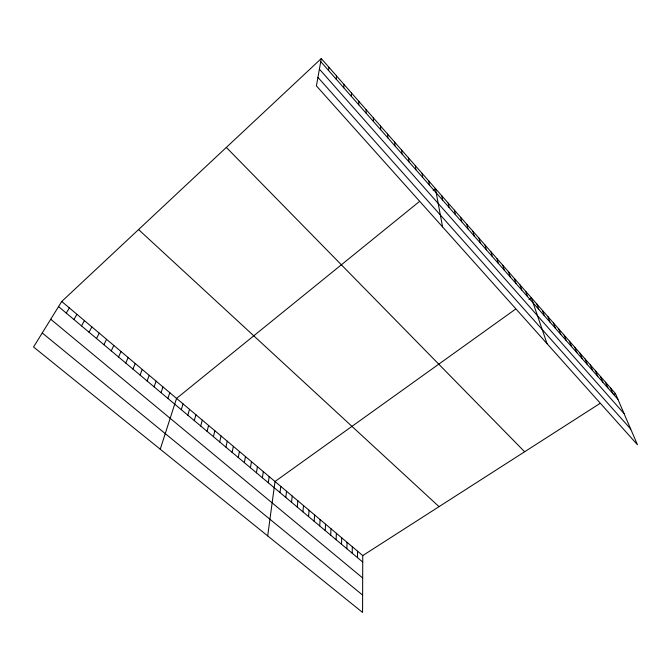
<?xml version="1.0" encoding="UTF-8"?>
<svg xmlns="http://www.w3.org/2000/svg" width="671" height="671" viewBox="0 0 671 671"><rect width="100%" height="100%" fill="white"/><g stroke="black" fill="none" stroke-linecap="round" stroke-linejoin="round"><path stroke-width="1.01" d="M61.732 301.48L362.751 555.571L362.566 612.438L33.55 347.008L61.732 301.48L321.275 58.562L615.441 393.533L637.45 444.747L316.418 85.888L321.275 58.562M357.484 557.66L357.551 551.176M352.2 553.214L352.309 546.756M358.75 104.802L358.826 101.321M346.873 548.752L347.033 542.302M341.514 544.248L341.724 537.823M336.121 539.719L336.372 533.302M330.686 535.156L330.988 528.756M351.294 96.33L351.461 92.933M325.209 530.56L325.569 524.185M319.698 525.93L320.109 519.572M314.154 521.266L314.607 514.934M343.77 87.775L344.022 84.471M308.559 516.569L309.071 510.254M302.931 511.847L303.493 505.548M297.261 507.083L297.874 500.809M291.55 502.285L292.22 496.037M336.163 79.136L336.515 75.915M285.804 497.463L286.525 491.231M280.008 492.598L280.788 486.383M267.687 535.894L275.009 481.51L515.311 309.314M328.488 70.413L328.933 67.285M268.299 482.759L269.188 476.595M262.378 477.786L263.326 471.646M256.414 472.778L257.421 466.664M250.409 467.737L251.474 461.64M244.353 462.655L245.477 456.582M238.255 457.53L239.446 451.491M232.116 452.371L233.365 446.358M225.926 447.18L227.243 441.191M219.694 441.937L221.069 435.982M213.412 436.67L214.854 430.732M207.087 431.352L208.589 425.448M200.713 425.993L202.281 420.121M194.288 420.6L195.924 414.753M187.813 415.164L189.516 409.344M181.287 409.687L183.066 403.9M160.243 449.209L176.557 398.406L419.073 201.803M167.884 398.431L169.805 392.711M161.006 392.652L163.003 386.966M154.07 386.832L156.142 381.178M147.075 380.952L149.23 375.341M140.029 375.039L142.26 369.453M132.925 369.067L135.232 363.523M125.762 363.053L128.153 357.542M118.541 356.989L121.006 351.52M111.252 350.874L113.81 345.439M103.913 344.701L106.555 339.316M96.507 338.486L99.233 333.143M89.042 332.22L91.86 326.911M81.518 325.896L84.42 320.637M73.927 319.522L76.922 314.305M66.278 313.097L69.356 307.922M433.189 190.363L435.429 188.551L442.566 226.899M528.958 299.543L531.373 297.807L547.041 343.686M362.751 555.571L599.731 403.606M613.688 394.657L615.441 393.533M42.239 332.967L362.625 595.085M50.728 319.253L362.675 577.974M58.553 306.613L362.734 562.063M138.57 229.566L439.035 506.655M226.337 147.427L524.63 451.768M317.937 77.375L630.681 429.004M319.396 69.13L624.055 413.579M320.738 61.598L617.932 399.329M610.493 387.905L612.942 393.659M605.502 382.227L607.918 387.947M600.478 376.498L602.852 382.193M595.412 370.736L597.744 376.389M590.312 364.923L592.594 370.543M585.162 359.06L587.402 364.638M579.979 353.156L582.176 358.7M574.745 347.201L576.901 352.703M569.478 341.204L571.583 346.664M564.168 335.148L566.223 340.574M558.809 329.05L560.822 334.435M553.416 322.902L555.378 328.245M547.972 316.704L549.885 322.005M542.487 310.455L544.349 315.714M536.951 304.156L538.763 309.373M525.745 291.399L527.456 296.523M520.075 284.949L521.736 290.015M514.355 278.431L515.965 283.456M508.593 271.864L510.145 276.838M502.78 265.246L504.273 270.17M496.917 258.57L498.352 263.435M490.996 251.835L492.371 256.649M485.032 245.041L486.349 249.805M479.019 238.188L480.277 242.902M472.954 231.285L474.145 235.932M466.831 224.315L467.964 228.912M460.658 217.287L461.723 221.824M454.435 210.199L455.433 214.67M448.153 203.045L449.092 207.456M441.82 195.831L442.684 200.184M428.777 180.985L429.507 185.204M422.076 173.344L422.73 177.505M415.307 165.636L415.886 169.721M408.471 157.861L408.975 161.879M401.577 150.01L402.004 153.953M394.623 142.084L394.967 145.951M387.595 134.083L387.863 137.882M380.507 126.014L380.683 129.729M373.344 117.861L373.445 121.501M366.123 109.633L366.131 113.189"/></g></svg>
